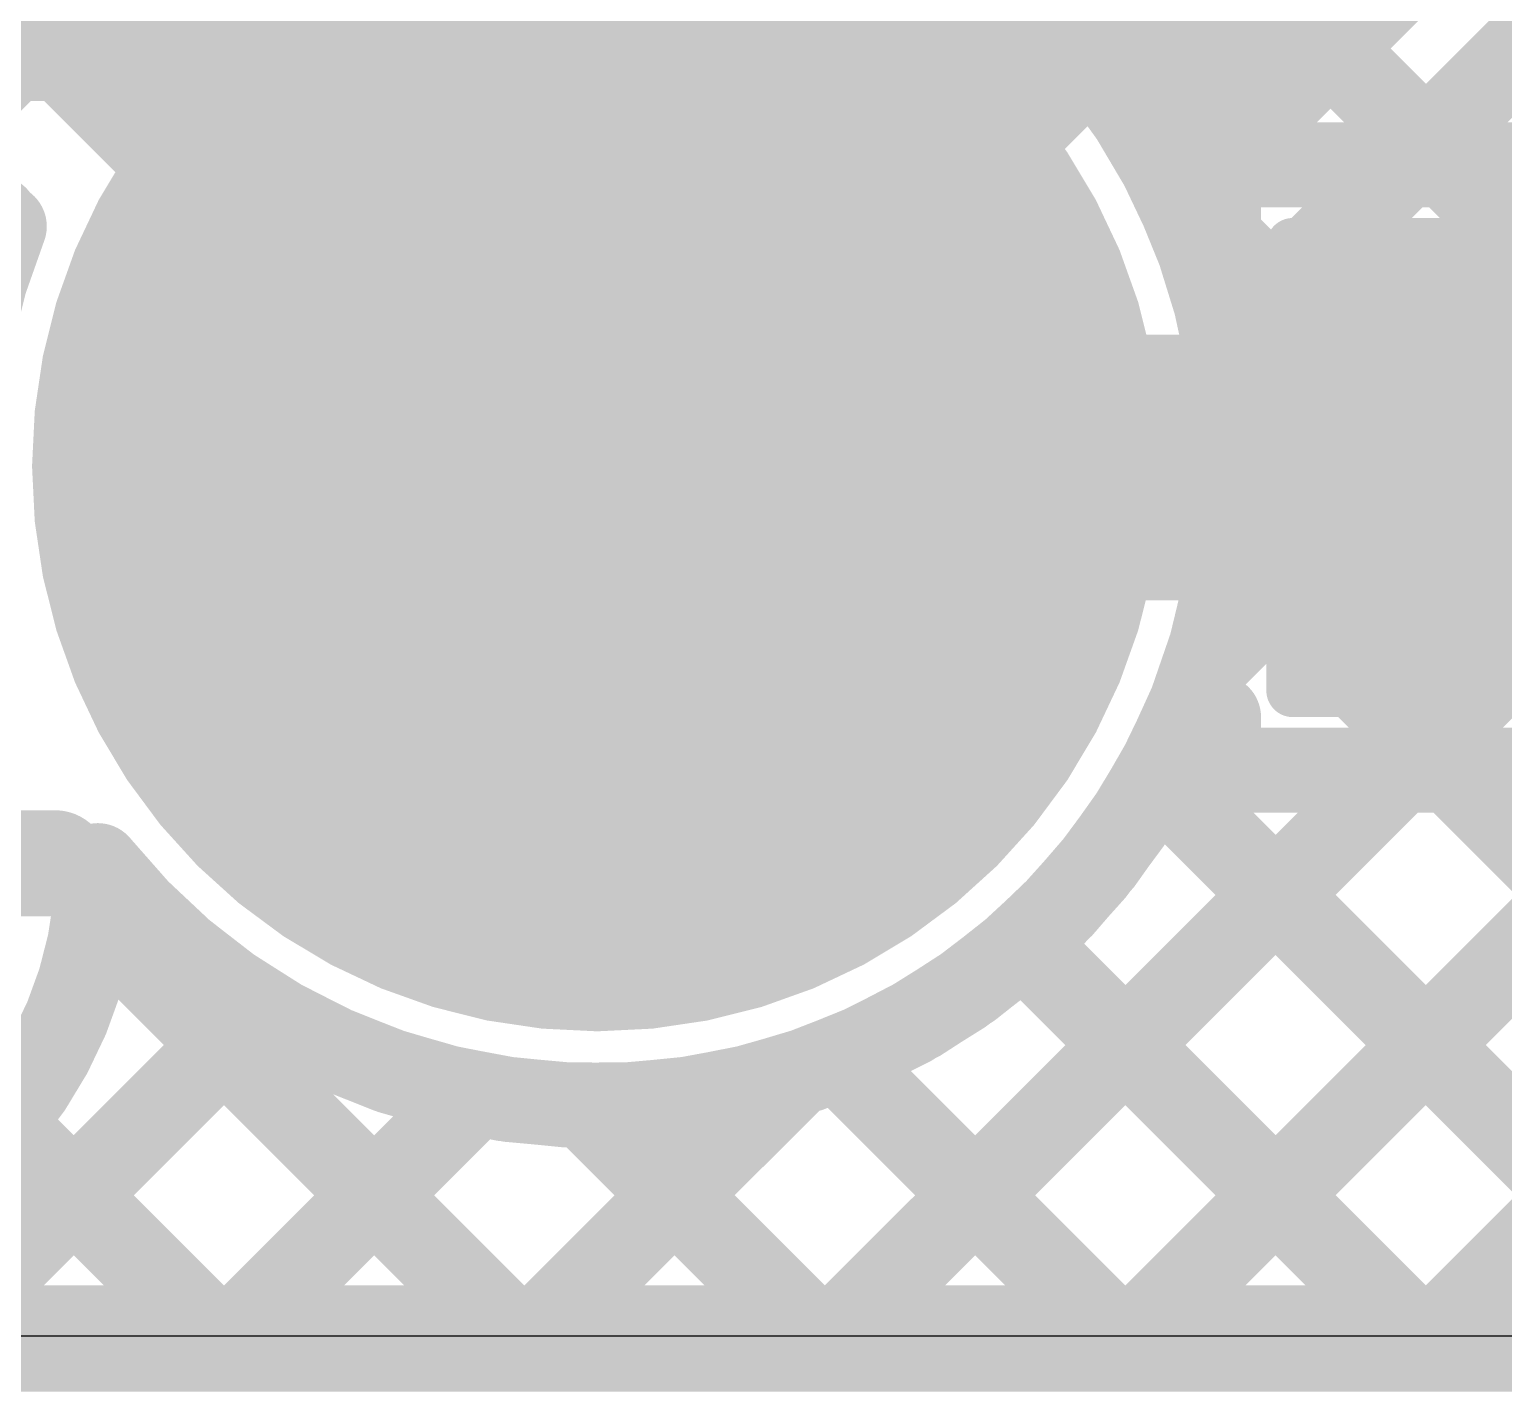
# Model space of a CAD drawing. Header units: millimetres. Extents: x 2.49 to 5.65, y 1.36 to 4.13.
# Drawn here: x 3.8991 to 4.0378, y 1.82 to 1.9482 of the extents above; entities that cross this region are included whole.
import ezdxf

# ---------------------------------------------------------------- set-up
doc = ezdxf.new("R2010")
doc.units = ezdxf.units.MM
doc.header["$MEASUREMENT"] = 0
for name, color, linetype in [('BottomLayer', 5, 'Continuous'), ('BottomOverlay', 54, 'Continuous'), ('BottomPaste', 16, 'Continuous'), ('BottomSolder', 6, 'Continuous'), ('Mechanical1', 6, 'Continuous'), ('Mechanical2', 216, 'Continuous'), ('MultiLayer', 9, 'Continuous'), ('PadHoleLayer', 156, 'Continuous'), ('TopLayer', 1, 'Continuous'), ('TopOverlay', 2, 'Continuous'), ('TopSolder', 216, 'Continuous')]:
    doc.layers.add(name, color=color, linetype=linetype)

# ---------------------------------------------------------------- blocks, each defined once
blk = doc.blocks.new('DC_C024E_7A_1_65_1')
at = {"layer": 'BottomLayer', "const_width": 0.04921}
blk.add_lwpolyline([(0.28996, 0.15748, 1), (0.33917, 0.15748, 1)], format="xyb", close=True, dxfattribs=at)
at = {"layer": 'BottomSolder', "const_width": 0.05321}
blk.add_lwpolyline([(0.28796, 0.15748, 1), (0.34117, 0.15748, 1)], format="xyb", close=True, dxfattribs=at)
at = {"layer": 'Mechanical1'}
blk.add_line((0.23265, 0.037), (0.23265, 0.30158), dxfattribs=at)
at = {"layer": 'MultiLayer', "const_width": 0.04921}
blk.add_lwpolyline([(0.28996, 0.15748, 1), (0.33917, 0.15748, 1)], format="xyb", close=True, dxfattribs=at)
at = {"layer": 'PadHoleLayer', "const_width": 0.02756}
blk.add_lwpolyline([(0.30079, 0.15748, 1), (0.32835, 0.15748, 1)], format="xyb", close=True, dxfattribs=at)
at = {"layer": 'TopLayer', "const_width": 0.04921}
blk.add_lwpolyline([(0.28996, 0.15748, 1), (0.33917, 0.15748, 1)], format="xyb", close=True, dxfattribs=at)
at = {"layer": 'TopOverlay', "const_width": 0.005}
blk.add_lwpolyline([(0.23265, 0.30158), (0.23265, 0.037)], dxfattribs=at)
at = {"layer": 'TopSolder', "const_width": 0.05321}
blk.add_lwpolyline([(0.28796, 0.15748, 1), (0.34117, 0.15748, 1)], format="xyb", close=True, dxfattribs=at)
blk = doc.blocks.new('C__0603_B_109')
at = {"layer": 'BottomLayer'}
for points in [[(-0.015, -0.0175), (-0.015, 0.0175), (-0.045, -0.0175), (-0.045, 0.0175)], [(0.045, -0.0175), (0.045, 0.0175), (0.015, -0.0175), (0.015, 0.0175)]]:
    blk.add_solid(points, dxfattribs=at)
at = {"layer": 'BottomOverlay', "const_width": 0.005}
for points in [[(-0.049, -0.021), (-0.049, 0.021)], [(-0.049, 0.021), (-0.018, 0.021)], [(0.018, 0.021), (0.049, 0.021)], [(0.049, -0.021), (0.049, 0.021)], [(-0.049, -0.021), (-0.018, -0.021)], [(0.018, -0.021), (0.049, -0.021)]]:
    blk.add_lwpolyline(points, dxfattribs=at)
at = {"layer": 'BottomOverlay', "const_width": 0.0025}
for points in [[(-0.05025, 0.021, 1), (-0.04775, 0.021, 1)], [(-0.05025, 0.021, 1), (-0.04775, 0.021, 1)], [(-0.01925, 0.021, 1), (-0.01675, 0.021, 1)], [(0.01675, 0.021, 1), (0.01925, 0.021, 1)], [(0.04775, 0.021, 1), (0.05025, 0.021, 1)], [(0.04775, 0.021, 1), (0.05025, 0.021, 1)], [(-0.05025, -0.021, 1), (-0.04775, -0.021, 1)], [(-0.05025, -0.021, 1), (-0.04775, -0.021, 1)], [(-0.01925, -0.021, 1), (-0.01675, -0.021, 1)], [(0.01675, -0.021, 1), (0.01925, -0.021, 1)], [(0.04775, -0.021, 1), (0.05025, -0.021, 1)], [(0.04775, -0.021, 1), (0.05025, -0.021, 1)]]:
    blk.add_lwpolyline(points, format="xyb", close=True, dxfattribs=at)
at = {"layer": 'BottomPaste'}
for points in [[(-0.015, -0.0175), (-0.015, 0.0175), (-0.045, -0.0175), (-0.045, 0.0175)], [(0.045, -0.0175), (0.045, 0.0175), (0.015, -0.0175), (0.015, 0.0175)]]:
    blk.add_solid(points, dxfattribs=at)
at = {"layer": 'BottomSolder'}
for points in [[(-0.01264, -0.01986), (-0.01264, 0.01986), (-0.04736, -0.01986), (-0.04736, 0.01986)], [(0.04736, -0.01986), (0.04736, 0.01986), (0.01264, -0.01986), (0.01264, 0.01986)]]:
    blk.add_solid(points, dxfattribs=at)

msp = doc.modelspace()

# ---------------------------------------------------------------- linework, layer by layer
at = {"layer": 'BottomLayer'}
for points, const_width in [([(3.883, 1.943), (3.927, 1.987)], 0.025), ([(4.00366, 1.93891), (4.02825, 1.9635)], 0.008), ([(4.00448, 1.9635), (4.03248, 1.9355)], 0.008), ([(4.02854, 1.9355), (4.05654, 1.9635)], 0.008), ([(4.011, 1.9305), (4.011, 1.9355)], 0.008), ([(4.011, 1.9355), (4.063, 1.9355)], 0.008), ([(4.00706, 1.93264), (4.0092, 1.9305)], 0.008), ([(3.95252, 1.90713), (3.95265, 1.907)], 0.025), ([(3.95265, 1.907), (4.037, 1.907)], 0.025), ([(4.0079, 1.8835), (4.011, 1.8835)], 0.008), ([(4.011, 1.8785), (4.011, 1.8835)], 0.008), ([(3.97461, 1.825), (4.02811, 1.8785)], 0.008), ([(4.00289, 1.825), (4.05639, 1.8785)], 0.008), ([(4.00519, 1.87794), (4.05813, 1.825)], 0.008), ([(4.011, 1.8785), (4.063, 1.8785)], 0.008), ([(4.03291, 1.8785), (4.0726, 1.83881)], 0.008), ([(3.84228, 1.86973), (3.9015, 1.86973)], 0.01), ([(4.03117, 1.825), (4.07374, 1.86756)], 0.008), ([(3.90517, 1.86482), (3.94499, 1.825)], 0.008), ([(3.99263, 1.86222), (4.02985, 1.825)], 0.008), ([(3.88975, 1.825), (3.92074, 1.85599)], 0.008), ([(3.97521, 1.85135), (4.00156, 1.825)], 0.008), ([(3.94632, 1.825), (3.97121, 1.84989)], 0.008), ([(3.91804, 1.825), (3.94106, 1.84802)], 0.008), ([(3.95135, 1.84693), (3.97328, 1.825)], 0.008), ([(3.89645, 1.84526), (3.91671, 1.825)], 0.008), ([(3.81, 1.825), (4.07238, 1.825)], 0.008)]:
    msp.add_lwpolyline(points, dxfattribs=dict(at, const_width=const_width))
at = {"layer": 'BottomLayer', "const_width": 0.008}
for points in [[(3.97369, 1.9635, -0.2061), (4.00801, 1.9305)], [(4.0079, 1.8835, -0.567172), (3.9055, 1.86952)], [(3.9055, 1.86952, -0.412615), (3.86787, 1.83211)]]:
    msp.add_lwpolyline(points, format="xyb", dxfattribs=at)
at = {"layer": 'BottomLayer'}
for points, const_width in [([(4.00166, 1.93891, 1), (4.00566, 1.93891, 1)], 0.004), ([(4.009, 1.9355, 1), (4.013, 1.9355, 1)], 0.004), ([(4.009, 1.9355, 1), (4.013, 1.9355, 1)], 0.004), ([(4.02654, 1.9355, 1), (4.03054, 1.9355, 1)], 0.004), ([(4.03048, 1.9355, 1), (4.03448, 1.9355, 1)], 0.004), ([(4.00506, 1.93264, 1), (4.00906, 1.93264, 1)], 0.004), ([(4.00601, 1.9305, 1), (4.01001, 1.9305, 1)], 0.004), ([(4.0072, 1.9305, 1), (4.0112, 1.9305, 1)], 0.004), ([(4.009, 1.9305, 1), (4.013, 1.9305, 1)], 0.004), ([(3.94627, 1.90713, 1), (3.95877, 1.90713, 1)], 0.0125), ([(3.9464, 1.907, 1), (3.9589, 1.907, 1)], 0.0125), ([(3.9464, 1.907, 1), (3.9589, 1.907, 1)], 0.0125), ([(4.03075, 1.907, 1), (4.04325, 1.907, 1)], 0.0125), ([(4.0059, 1.8835, 1), (4.0099, 1.8835, 1)], 0.004), ([(4.0059, 1.8835, 1), (4.0099, 1.8835, 1)], 0.004), ([(4.009, 1.8835, 1), (4.013, 1.8835, 1)], 0.004), ([(4.009, 1.8835, 1), (4.013, 1.8835, 1)], 0.004), ([(4.00319, 1.87794, 1), (4.00719, 1.87794, 1)], 0.004), ([(4.009, 1.8785, 1), (4.013, 1.8785, 1)], 0.004), ([(4.009, 1.8785, 1), (4.013, 1.8785, 1)], 0.004), ([(4.02611, 1.8785, 1), (4.03011, 1.8785, 1)], 0.004), ([(4.03091, 1.8785, 1), (4.03491, 1.8785, 1)], 0.004), ([(3.899, 1.86973, 1), (3.904, 1.86973, 1)], 0.005), ([(3.9035, 1.86952, 1), (3.9075, 1.86952, 1)], 0.004), ([(3.9035, 1.86952, 1), (3.9075, 1.86952, 1)], 0.004), ([(3.90317, 1.86482, 1), (3.90717, 1.86482, 1)], 0.004), ([(3.99063, 1.86222, 1), (3.99463, 1.86222, 1)], 0.004), ([(3.91874, 1.85599, 1), (3.92274, 1.85599, 1)], 0.004), ([(3.97321, 1.85135, 1), (3.97721, 1.85135, 1)], 0.004), ([(3.96921, 1.84989, 1), (3.97321, 1.84989, 1)], 0.004), ([(3.93906, 1.84802, 1), (3.94306, 1.84802, 1)], 0.004), ([(3.94935, 1.84693, 1), (3.95335, 1.84693, 1)], 0.004), ([(3.89445, 1.84526, 1), (3.89845, 1.84526, 1)], 0.004), ([(3.91471, 1.825, 1), (3.91871, 1.825, 1)], 0.004), ([(3.91604, 1.825, 1), (3.92004, 1.825, 1)], 0.004), ([(3.94299, 1.825, 1), (3.94699, 1.825, 1)], 0.004), ([(3.94432, 1.825, 1), (3.94832, 1.825, 1)], 0.004), ([(3.97128, 1.825, 1), (3.97528, 1.825, 1)], 0.004), ([(3.97261, 1.825, 1), (3.97661, 1.825, 1)], 0.004), ([(3.99956, 1.825, 1), (4.00356, 1.825, 1)], 0.004), ([(4.00089, 1.825, 1), (4.00489, 1.825, 1)], 0.004), ([(4.02785, 1.825, 1), (4.03185, 1.825, 1)], 0.004), ([(4.02917, 1.825, 1), (4.03317, 1.825, 1)], 0.004)]:
    msp.add_lwpolyline(points, format="xyb", close=True, dxfattribs=dict(at, const_width=const_width))
at = {"layer": 'Mechanical2', "const_width": 0.01}
msp.add_lwpolyline([(3.81, 1.825), (4.065, 1.825)], dxfattribs=at)
at = {"layer": 'TopLayer'}
for points, const_width in [([(3.95252, 1.90713), (4.03229, 1.9869)], 0.02), ([(4.00727, 1.93218), (4.0471, 1.97201)], 0.008), ([(3.78, 1.954), (3.90565, 1.954)], 0.025), ([(3.90565, 1.954), (3.95252, 1.90713)], 0.025), ([(4.01163, 1.91859), (4.05087, 1.95783)], 0.008), ([(4.02154, 1.94645), (4.0865, 1.88148)], 0.008), ([(4.00976, 1.88844), (4.06204, 1.94072)], 0.008), ([(4.00739, 1.93231), (4.08102, 1.85868)], 0.008), ([(3.78973, 1.9305), (3.89592, 1.9305)], 0.008), ([(3.97461, 1.825), (4.07619, 1.92658)], 0.008), ([(4.00289, 1.825), (4.09033, 1.91244)], 0.008), ([(4.01221, 1.89921), (4.0726, 1.83881)], 0.008), ([(4.03117, 1.825), (4.0865, 1.88033)], 0.008), ([(4.00519, 1.87794), (4.05813, 1.825)], 0.008), ([(3.84228, 1.86973), (3.9015, 1.86973)], 0.01), ([(3.90517, 1.86482), (3.94499, 1.825)], 0.008), ([(3.99263, 1.86222), (4.02985, 1.825)], 0.008), ([(3.88975, 1.825), (3.92074, 1.85599)], 0.008), ([(3.97521, 1.85135), (4.00156, 1.825)], 0.008), ([(3.94632, 1.825), (3.97121, 1.84989)], 0.008), ([(3.91804, 1.825), (3.94106, 1.84802)], 0.008), ([(3.95135, 1.84693), (3.97328, 1.825)], 0.008), ([(3.89645, 1.84526), (3.91671, 1.825)], 0.008), ([(3.81, 1.825), (4.07238, 1.825)], 0.008)]:
    msp.add_lwpolyline(points, dxfattribs=dict(at, const_width=const_width))
for points, const_width in [([(3.8994, 1.954, 1), (3.9119, 1.954, 1)], 0.0125), ([(3.8994, 1.954, 1), (3.9119, 1.954, 1)], 0.0125), ([(4.01954, 1.94645, 1), (4.02354, 1.94645, 1)], 0.004), ([(4.00527, 1.93218, 1), (4.00927, 1.93218, 1)], 0.004), ([(4.00527, 1.93218, 1), (4.00927, 1.93218, 1)], 0.004), ([(4.00539, 1.93231, 1), (4.00939, 1.93231, 1)], 0.004), ([(3.89392, 1.9305, 1), (3.89792, 1.9305, 1)], 0.004), ([(3.8947, 1.92971, 1), (3.8987, 1.92971, 1)], 0.004), ([(4.00963, 1.91859, 1), (4.01363, 1.91859, 1)], 0.004), ([(3.94627, 1.90713, 1), (3.95877, 1.90713, 1)], 0.0125), ([(3.94752, 1.90713, 1), (3.95752, 1.90713, 1)], 0.01), ([(4.01073, 1.90713, 1), (4.01473, 1.90713, 1)], 0.004), ([(4.01073, 1.90713, 1), (4.01473, 1.90713, 1)], 0.004), ([(4.01021, 1.89921, 1), (4.01421, 1.89921, 1)], 0.004), ([(4.00776, 1.88844, 1), (4.01176, 1.88844, 1)], 0.004), ([(4.00319, 1.87794, 1), (4.00719, 1.87794, 1)], 0.004), ([(3.899, 1.86973, 1), (3.904, 1.86973, 1)], 0.005), ([(3.9035, 1.86952, 1), (3.9075, 1.86952, 1)], 0.004), ([(3.9035, 1.86952, 1), (3.9075, 1.86952, 1)], 0.004), ([(3.90317, 1.86482, 1), (3.90717, 1.86482, 1)], 0.004), ([(3.99063, 1.86222, 1), (3.99463, 1.86222, 1)], 0.004), ([(3.91874, 1.85599, 1), (3.92274, 1.85599, 1)], 0.004), ([(3.97321, 1.85135, 1), (3.97721, 1.85135, 1)], 0.004), ([(3.96921, 1.84989, 1), (3.97321, 1.84989, 1)], 0.004), ([(3.93906, 1.84802, 1), (3.94306, 1.84802, 1)], 0.004), ([(3.94935, 1.84693, 1), (3.95335, 1.84693, 1)], 0.004), ([(3.89445, 1.84526, 1), (3.89845, 1.84526, 1)], 0.004), ([(3.91471, 1.825, 1), (3.91871, 1.825, 1)], 0.004), ([(3.91604, 1.825, 1), (3.92004, 1.825, 1)], 0.004), ([(3.94299, 1.825, 1), (3.94699, 1.825, 1)], 0.004), ([(3.94432, 1.825, 1), (3.94832, 1.825, 1)], 0.004), ([(3.97128, 1.825, 1), (3.97528, 1.825, 1)], 0.004), ([(3.97261, 1.825, 1), (3.97661, 1.825, 1)], 0.004), ([(3.99956, 1.825, 1), (4.00356, 1.825, 1)], 0.004), ([(4.00089, 1.825, 1), (4.00489, 1.825, 1)], 0.004), ([(4.02785, 1.825, 1), (4.03185, 1.825, 1)], 0.004), ([(4.02917, 1.825, 1), (4.03317, 1.825, 1)], 0.004)]:
    msp.add_lwpolyline(points, format="xyb", close=True, dxfattribs=dict(at, const_width=const_width))
at = {"layer": 'TopLayer', "const_width": 0.008}
for points in [[(4.00727, 1.93218, -0.1077), (4.01273, 1.90713)], [(3.89305, 1.89768, -0.136337), (3.8967, 1.92971)], [(4.01273, 1.90713, -0.709018), (3.9055, 1.86952)], [(3.9055, 1.86952, -0.412615), (3.86787, 1.83211)]]:
    msp.add_lwpolyline(points, format="xyb", dxfattribs=at)

# ---------------------------------------------------------------- block references
for name, p, rotation in [('DC_C024E_7A_1_65_1', (4.11, 1.59256), 90), ('C__0603_B_109', (4.067, 1.907), 360)]:
    msp.add_blockref(name, p, dxfattribs=dict(rotation=rotation))

doc.saveas('drawing.dxf')
